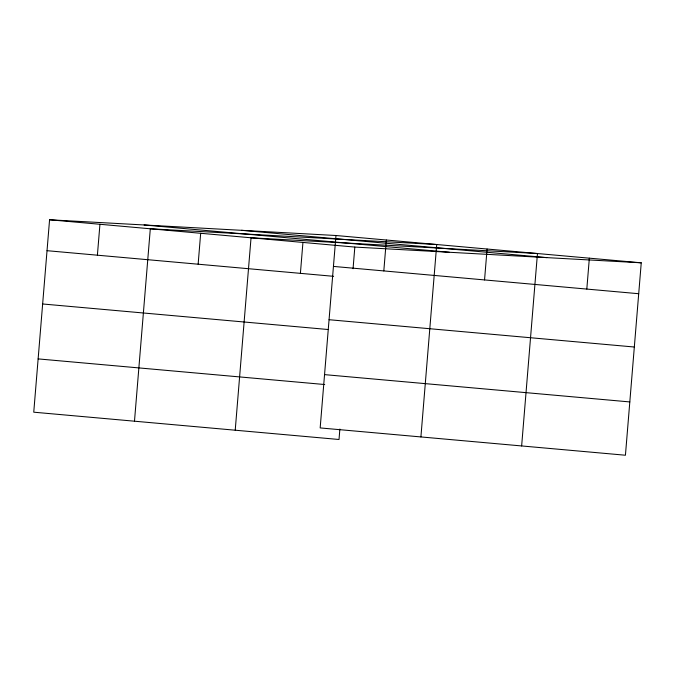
<?xml version="1.0" encoding="UTF-8"?>
<svg xmlns="http://www.w3.org/2000/svg" width="675" height="675" viewBox="0 0 675 675"><rect width="100%" height="100%" fill="white"/><g stroke="black" fill="none" stroke-linecap="round" stroke-linejoin="round"><path stroke-width="1.01" d="M335.981 235.507L320.169 427.925L625.43 455.228L641.25 262.811L335.981 235.507L49.57 219.772L33.75 412.189L339.019 439.493L339.871 429.047M97.394 255.192L99.942 224.277M134.485 421.2L150.306 228.783L436.725 244.519L420.905 436.936M198.138 264.195L200.678 233.288M235.221 430.211L251.041 237.794L537.46 253.522L521.64 445.947M300.4 273.341L302.94 242.435M353.059 268.718L354.831 247.075L641.25 262.811M383.813 270.92L386.353 240.013M484.549 279.931L487.088 249.016M586.811 289.077L589.351 258.171M241.464 230.31L546.733 257.614M144.087 224.961L449.347 252.264M49.57 219.772L354.831 247.075M333.442 266.414L638.71 293.718M47.031 250.687L333.61 276.32M329.062 319.714L634.323 347.017M42.643 303.978L328.193 329.518M324.548 374.625L629.809 401.929M38.129 358.898L324.717 384.531"/></g></svg>
